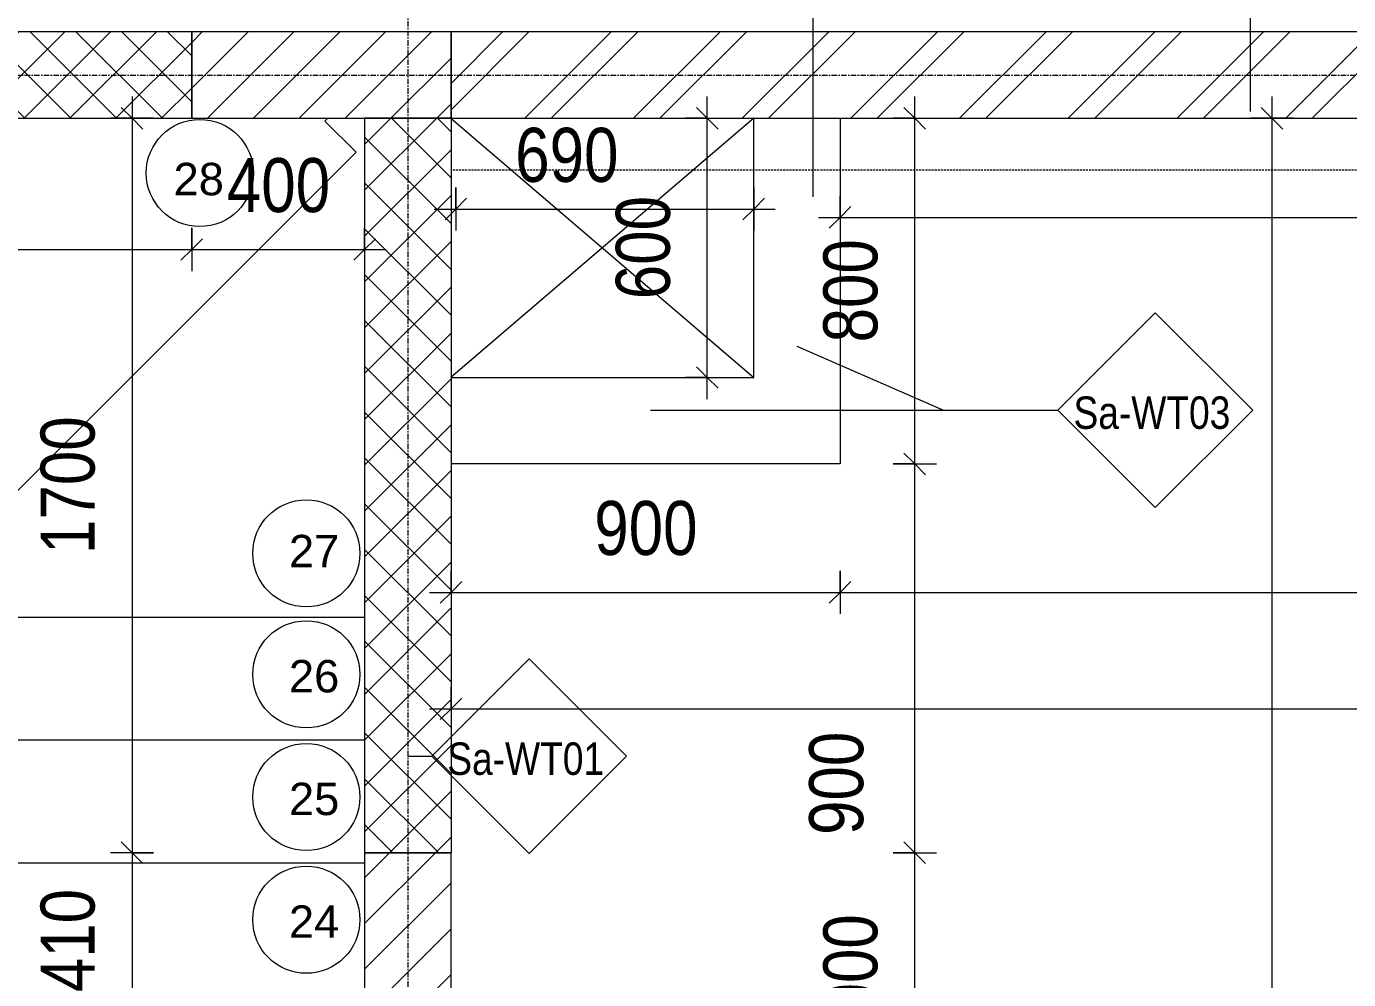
# Model space of a CAD drawing. Header units: millimetres. Extents: x -13951 to 24706, y -4881 to 8681.
# Drawn here: x 1861 to 4919, y 3786 to 5992 of the extents above; entities that cross this region are included whole.
import ezdxf

# ---------------------------------------------------------------- set-up
doc = ezdxf.new("R2010")
doc.units = ezdxf.units.MM
doc.linetypes.add('Grid Line', pattern=[22.225, 12.7, -3.175, 3.175, -3.175])
doc.linetypes.add('Hidden', pattern=[7.14375, 4.7625, -2.38125])
for name, color, linetype, lineweight in [('A-ANNO-DIMS', 211, 'Continuous', 9), ('A-ANNO-DIMS-50', 211, 'Continuous', 9), ('A-DETL-HDLN', 90, 'Hidden', 18), ('A-DETL-MBND', 5, 'Continuous', 18), ('A-DETL-THIN', 151, 'Continuous', 18), ('A-GENM', 13, 'Continuous', 18), ('A-WALL', 113, 'Continuous', 18), ('A-WALL-IDEN', 7, 'Continuous', 18), ('A-WALL-PATT', 111, 'Continuous', 18), ('G-ANNO-DIMS', 111, 'Continuous', 9), ('G-ANNO-TEXT', 231, 'Continuous', 9), ('S-COLS', 52, 'Continuous', 18), ('S-GRID', 1, 'Continuous', 9)]:
    doc.layers.add(name, color=color, linetype=linetype, lineweight=lineweight)
doc.styles.add('Arial Narrow', font='ARIALN.TTF', dxfattribs={"height": 75})
doc.styles.add('Arial Narrow_3', font='ARIALN.TTF', dxfattribs={"height": 125})
doc.styles.add('Arial_5', font='arial.ttf', dxfattribs={"height": 75})
doc.dimstyles.new('dimension_line', dxfattribs={"dimscale": 304.8, "dimtxt": 127.928872, "dimasz": 0.164042, "dimexe": 0.164042, "dimexo": 0.0625, "dimgap": 0.164042, "dimtad": 1, "dimdec": 0, "dimrnd": 10, "dimzin": 0, "dimdsep": 46, "dimtxsty": 'Arial Narrow_3', "dimblk1": 'OBLIQUE', "dimblk2": 'OBLIQUE', "dimsah": 1, "dimcen": 0.09, "dimdle": 0.164042, "dimazin": 0, "dimtfac": 1, "dimtdec": 4, "dimtix": 1, "dimtmove": 0, "dimatfit": 3, "dimfxl": 0.164042, "dimfxlon": 1, "dimtvp": 1, "dimtolj": 1, "dimtzin": 0, "dimarcsym": 2})
doc.dimstyles.new('dimension_line_1', dxfattribs={"dimscale": 304.8, "dimtxt": 127.928872, "dimasz": 0.164042, "dimexe": 0.164042, "dimexo": 0.0625, "dimgap": 0.164042, "dimtad": 1, "dimdec": 0, "dimrnd": 10, "dimzin": 0, "dimdsep": 46, "dimtxsty": 'Arial Narrow_3', "dimblk1": 'OBLIQUE', "dimblk2": 'OBLIQUE', "dimsah": 1, "dimcen": 0.09, "dimdle": 0.164042, "dimazin": 0, "dimtfac": 1, "dimtdec": 4, "dimtix": 1, "dimtmove": 2, "dimatfit": 3, "dimfxl": 0.164042, "dimfxlon": 1, "dimtvp": 1, "dimtolj": 1, "dimtzin": 0, "dimarcsym": 2})
doc.dimstyles.new('dimension_line_2', dxfattribs={"dimscale": 304.8, "dimtxt": 127.928872, "dimasz": 0.164042, "dimexe": 0.164042, "dimexo": 0.0625, "dimgap": 0.164042, "dimtad": 1, "dimdec": 0, "dimrnd": 10, "dimzin": 0, "dimdsep": 46, "dimtxsty": 'Arial Narrow_3', "dimblk1": 'OBLIQUE', "dimblk2": 'OBLIQUE', "dimsah": 1, "dimcen": 0.09, "dimdle": 0.164042, "dimazin": 0, "dimtfac": 1, "dimtdec": 4, "dimtix": 1, "dimtmove": 1, "dimatfit": 3, "dimfxl": 0.164042, "dimfxlon": 1, "dimtvp": 1, "dimtolj": 1, "dimtzin": 0, "dimarcsym": 2})
pattern_1 = [(45, (0, 0), (-53.033, 53.033), [])]
pattern_2 = [(45, (0, 0), (-53.033, 53.033), []), (135, (0, 0), (-53.033, -53.033), [])]

# ---------------------------------------------------------------- blocks, each defined once
blk = doc.blocks.new('SEQ-SV-C-STR_rvt-1-BLOCKWORK RF PLAN')
at = {"layer": 'S-COLS'}
h = blk.add_hatch(dxfattribs=at)
h.set_pattern_fill('FP_5', color=256, style=0, pattern_type=2)
h.set_pattern_definition(pattern_1)
h.paths.add_polyline_path([(2243.2, 5779.8), (2843.2, 5779.8), (2843.2, 5979.8), (2243.2, 5979.8)])
h = blk.add_hatch(dxfattribs=at)
h.set_pattern_fill('FP_5', color=256, style=0, pattern_type=2)
h.set_pattern_definition(pattern_1)
h.paths.add_polyline_path([(2243.2, 5779.8), (2843.2, 5779.8), (2843.2, 5979.8), (2243.2, 5979.8)])
h = blk.add_hatch(dxfattribs=at)
h.set_pattern_fill('FP_5', color=256, style=0, pattern_type=2)
h.set_pattern_definition(pattern_1)
h.paths.add_polyline_path([(2643.2, 3079.8), (2843.2, 3079.8), (2843.2, 4079.8), (2643.2, 4079.8), (2643.2, 3359)])
h = blk.add_hatch(dxfattribs=at)
h.set_pattern_fill('FP_5', color=256, style=0, pattern_type=2)
h.set_pattern_definition(pattern_1)
h.paths.add_polyline_path([(2643.2, 3079.8), (2843.2, 3079.8), (2843.2, 4079.8), (2643.2, 4079.8), (2643.2, 3359)])
at = {"layer": 'S-COLS', "color": 7}
for p, q in [((2243.2, 5979.8), (2243.2, 5779.8)), ((2843.2, 5979.8), (2243.2, 5979.8)), ((2843.2, 5779.8), (2843.2, 5979.8)), ((2243.2, 5779.8), (2843.2, 5779.8)), ((2843.2, 4079.8), (2643.2, 4079.8)), ((2643.2, 4079.8), (2643.2, 3079.8)), ((2843.2, 3079.8), (2843.2, 4079.8))]:
    blk.add_line(p, q, dxfattribs=at)
blk = doc.blocks.new('Generic Models 25 - Generic Models 25-2182778-BLOCKWORK RF PLAN')
at = {"layer": 'A-GENM'}
for p, q in [((2558.1, 5779.8), (2551.3, 5773)), ((2551.3, 5773), (2623.3, 5701.1)), ((2623.3, 5701.1), (1572, 4649.7)), ((1552.7, 4625.3), (2643.2, 4625.3)), ((2643.2, 4340.3), (1552.7, 4340.3)), ((2643.2, 4055.3), (1552.7, 4055.3))]:
    blk.add_line(p, q, dxfattribs=at)
blk = doc.blocks.new('M_Wall Tag1 - 12mm 2-498188-BLOCKWORK RF PLAN')
at = {"layer": 'A-WALL-IDEN', "lineweight": 9}
for p, q in [((-4.487, 0), (0.021, 4.507)), ((0.021, 4.507), (4.528, 0)), ((-4.487, 0), (0.021, -4.507)), ((0.021, -4.507), (4.528, 0))]:
    blk.add_line(p, q, dxfattribs=at)
blk = doc.blocks.new('DIMBLOCK49-BLOCKWORK RF PLAN')
at = {"layer": 'A-ANNO-DIMS-50', "transparency": 16777216}
for p, q in [((3435.8, 5129.8), (3435.8, 5829.8)), ((3435.8, 5779.8), (3410.8, 5804.8)), ((3385.8, 5779.8), (3485.8, 5779.8)), ((3435.8, 5779.8), (3385.8, 5779.8)), ((3435.8, 5779.8), (3460.8, 5754.8)), ((3435.8, 5179.8), (3410.8, 5204.8)), ((3385.8, 5179.8), (3485.8, 5179.8)), ((3435.8, 5179.8), (3385.8, 5179.8)), ((3435.8, 5179.8), (3460.8, 5154.8))]:
    blk.add_line(p, q, dxfattribs=at)
at = {"layer": 'A-ANNO-DIMS-50', "color": 0, "transparency": 16777216, "insert": (3224.3, 5361), "char_height": 125, "width": 285.099, "attachment_point": 1, "rotation": 90, "line_spacing_factor": 0.974696, "style": 'Arial Narrow_3'}
blk.add_mtext('600', dxfattribs=at)
blk = doc.blocks.new('_Oblique')
at = {"color": 0, "linetype": 'ByBlock', "lineweight": -2}
blk.add_line((-0.5, -0.5), (0.5, 0.5), dxfattribs=at)
blk = doc.blocks.new('DIMBLOCK54-BLOCKWORK RF PLAN')
at = {"layer": 'A-ANNO-DIMS-50', "transparency": 16777216}
for p, q in [((3915.8, 4079.8), (3890.8, 4104.8)), ((3865.8, 4079.8), (3965.8, 4079.8)), ((3915.8, 4079.8), (3865.8, 4079.8)), ((3915.8, 3079.8), (3915.8, 4079.8)), ((3915.8, 4079.8), (3940.8, 4054.8)), ((3915.8, 3079.8), (3890.8, 3104.8)), ((3865.8, 3079.8), (3965.8, 3079.8)), ((3915.8, 3079.8), (3865.8, 3079.8)), ((3915.8, 3079.8), (3940.8, 3054.8))]:
    blk.add_line(p, q, dxfattribs=at)
at = {"layer": 'A-ANNO-DIMS-50', "color": 0, "transparency": 16777216, "insert": (3704.3, 3618.9), "char_height": 125, "width": 380.132, "attachment_point": 1, "rotation": 90, "line_spacing_factor": 0.974696, "style": 'Arial Narrow_3'}
blk.add_mtext('1000', dxfattribs=at)
blk = doc.blocks.new('DIMBLOCK55-BLOCKWORK RF PLAN')
at = {"layer": 'A-ANNO-DIMS-50', "transparency": 16777216}
for p, q in [((3915.8, 4979.8), (3890.8, 5004.8)), ((3865.8, 4979.8), (3965.8, 4979.8)), ((3915.8, 4979.8), (3865.8, 4979.8)), ((3915.8, 4079.8), (3915.8, 4979.8)), ((3915.8, 4979.8), (3940.8, 4954.8)), ((3915.8, 4079.8), (3890.8, 4104.8)), ((3865.8, 4079.8), (3965.8, 4079.8)), ((3915.8, 4079.8), (3865.8, 4079.8)), ((3915.8, 4079.8), (3940.8, 4054.8))]:
    blk.add_line(p, q, dxfattribs=at)
at = {"layer": 'A-ANNO-DIMS-50', "color": 0, "transparency": 16777216, "insert": (3671.5, 4121), "char_height": 125, "width": 285.099, "attachment_point": 1, "rotation": 90, "line_spacing_factor": 0.974696, "style": 'Arial Narrow_3'}
blk.add_mtext('900', dxfattribs=at)
blk = doc.blocks.new('DIMBLOCK56-BLOCKWORK RF PLAN')
at = {"layer": 'A-ANNO-DIMS-50', "transparency": 16777216}
for p, q in [((3915.8, 4979.8), (3915.8, 5829.8)), ((3915.8, 5779.8), (3890.8, 5804.8)), ((3865.8, 5779.8), (3965.8, 5779.8)), ((3915.8, 5779.8), (3865.8, 5779.8)), ((3915.8, 5779.8), (3940.8, 5754.8)), ((3915.8, 4979.8), (3890.8, 5004.8)), ((3865.8, 4979.8), (3965.8, 4979.8)), ((3915.8, 4979.8), (3865.8, 4979.8)), ((3915.8, 4979.8), (3940.8, 4954.8))]:
    blk.add_line(p, q, dxfattribs=at)
at = {"layer": 'A-ANNO-DIMS-50', "color": 0, "transparency": 16777216, "insert": (3704.3, 5261), "char_height": 125, "width": 285.099, "attachment_point": 1, "rotation": 90, "line_spacing_factor": 0.974696, "style": 'Arial Narrow_3'}
blk.add_mtext('800', dxfattribs=at)
blk = doc.blocks.new('DIMBLOCK60-BLOCKWORK RF PLAN')
at = {"layer": 'A-ANNO-DIMS-50', "transparency": 16777216}
for p, q in [((-1256.8, 5526), (-1256.8, 5426)), ((-1256.8, 5476), (-1256.8, 5526)), ((2243.2, 5526), (2243.2, 5426)), ((2243.2, 5476), (2243.2, 5526)), ((-1256.8, 5476), (-1281.8, 5451)), ((-1256.8, 5476), (-1231.8, 5501)), ((-1256.8, 5476), (2243.2, 5476)), ((2243.2, 5476), (2218.2, 5451)), ((2243.2, 5476), (2268.2, 5501))]:
    blk.add_line(p, q, dxfattribs=at)
blk.add_ellipse((334.8, 5476), major_axis=(-158.4, 0), ratio=0.744652, start_param=1.570796, end_param=3.141593, dxfattribs=at)
at = {"layer": 'A-ANNO-DIMS-50', "color": 0, "transparency": 16777216, "insert": (334.8, 5418.1), "char_height": 125, "width": 380.132, "attachment_point": 1, "line_spacing_factor": 0.974696, "style": 'Arial Narrow_3'}
blk.add_mtext('3500', dxfattribs=at)
blk = doc.blocks.new('DIMBLOCK61-BLOCKWORK RF PLAN')
at = {"layer": 'A-ANNO-DIMS-50', "transparency": 16777216}
for p, q in [((2243.2, 5526), (2243.2, 5426)), ((2243.2, 5476), (2243.2, 5526)), ((2643.2, 5526), (2643.2, 5426)), ((2643.2, 5476), (2643.2, 5526)), ((2243.2, 5476), (2218.2, 5451)), ((2243.2, 5476), (2268.2, 5501)), ((2243.2, 5476), (2693.2, 5476)), ((2643.2, 5476), (2618.2, 5451)), ((2643.2, 5476), (2668.2, 5501))]:
    blk.add_line(p, q, dxfattribs=at)
at = {"layer": 'A-ANNO-DIMS-50', "color": 0, "transparency": 16777216, "insert": (2324.4, 5687.6), "char_height": 125, "width": 285.099, "attachment_point": 1, "line_spacing_factor": 0.974696, "style": 'Arial Narrow_3'}
blk.add_mtext('400', dxfattribs=at)
blk = doc.blocks.new('DIMBLOCK62-BLOCKWORK RF PLAN')
at = {"layer": 'A-ANNO-DIMS-50', "transparency": 16777216}
for p, q in [((2854.2, 5619.7), (2854.2, 5519.7)), ((2854.2, 5569.7), (2854.2, 5619.7)), ((3543.2, 5619.7), (3543.2, 5519.7)), ((3543.2, 5569.7), (3543.2, 5619.7)), ((2804.2, 5569.7), (3593.2, 5569.7)), ((2854.2, 5569.7), (2829.2, 5544.7)), ((2854.2, 5569.7), (2879.2, 5594.7)), ((3543.2, 5569.7), (3518.2, 5544.7)), ((3543.2, 5569.7), (3568.2, 5594.7))]:
    blk.add_line(p, q, dxfattribs=at)
at = {"layer": 'A-ANNO-DIMS-50', "color": 0, "transparency": 16777216, "insert": (2991.5, 5757.6), "char_height": 125, "width": 285.099, "attachment_point": 1, "line_spacing_factor": 0.974696, "style": 'Arial Narrow_3'}
blk.add_mtext('690', dxfattribs=at)
blk = doc.blocks.new('DIMBLOCK63-BLOCKWORK RF PLAN')
at = {"layer": 'A-ANNO-DIMS-50', "transparency": 16777216}
for p, q in [((2843.2, 4732.5), (2843.2, 4632.5)), ((2843.2, 4682.5), (2843.2, 4732.5)), ((3743.2, 4732.5), (3743.2, 4632.5)), ((3743.2, 4682.5), (3743.2, 4732.5)), ((2793.2, 4682.5), (3743.2, 4682.5)), ((2843.2, 4682.5), (2818.2, 4657.5)), ((2843.2, 4682.5), (2868.2, 4707.5)), ((3743.2, 4682.5), (3718.2, 4657.5)), ((3743.2, 4682.5), (3768.2, 4707.5))]:
    blk.add_line(p, q, dxfattribs=at)
at = {"layer": 'A-ANNO-DIMS-50', "color": 0, "transparency": 16777216, "insert": (3174.4, 4894), "char_height": 125, "width": 285.099, "attachment_point": 1, "line_spacing_factor": 0.974696, "style": 'Arial Narrow_3'}
blk.add_mtext('900', dxfattribs=at)
blk = doc.blocks.new('DIMBLOCK64-BLOCKWORK RF PLAN')
at = {"layer": 'A-ANNO-DIMS-50', "transparency": 16777216}
for p, q in [((3743.2, 4732.5), (3743.2, 4632.5)), ((3743.2, 4682.5), (3743.2, 4732.5)), ((9843.2, 4732.5), (9843.2, 4632.5)), ((9843.2, 4682.5), (9843.2, 4732.5)), ((3743.2, 4682.5), (3718.2, 4657.5)), ((3743.2, 4682.5), (3768.2, 4707.5)), ((3743.2, 4682.5), (9893.2, 4682.5)), ((9843.2, 4682.5), (9818.2, 4657.5)), ((9843.2, 4682.5), (9868.2, 4707.5))]:
    blk.add_line(p, q, dxfattribs=at)
at = {"layer": 'A-ANNO-DIMS-50', "color": 0, "transparency": 16777216, "insert": (6634.8, 4894), "char_height": 125, "width": 380.132, "attachment_point": 1, "line_spacing_factor": 0.974696, "style": 'Arial Narrow_3'}
blk.add_mtext('6100', dxfattribs=at)
blk = doc.blocks.new('DIMBLOCK112-BLOCKWORK RF PLAN')
at = {"layer": 'A-ANNO-DIMS-50', "transparency": 16777216}
for p, q in [((4742.2, 5829.8), (4742.2, -1870.2)), ((4742.2, 5779.8), (4717.2, 5804.8)), ((4792.2, 5779.8), (4692.2, 5779.8)), ((4742.2, 5779.8), (4767.2, 5754.8)), ((4742.2, 5779.8), (4792.2, 5779.8)), ((4742.2, -1820.2), (4717.2, -1795.2)), ((4792.2, -1820.2), (4692.2, -1820.2)), ((4742.2, -1820.2), (4767.2, -1845.2)), ((4742.2, -1820.2), (4792.2, -1820.2))]:
    blk.add_line(p, q, dxfattribs=at)
at = {"layer": 'A-ANNO-DIMS-50', "color": 0, "transparency": 16777216, "insert": (4530.7, 1648.8), "char_height": 125, "width": 380.132, "attachment_point": 1, "rotation": 90, "line_spacing_factor": 0.974696, "style": 'Arial Narrow_3'}
blk.add_mtext('7600', dxfattribs=at)
blk = doc.blocks.new('DIMBLOCK113-BLOCKWORK RF PLAN')
at = {"layer": 'A-ANNO-DIMS-50', "transparency": 16777216}
for p, q in [((3743.2, 5600.4), (3743.2, 5500.4)), ((3743.2, 5550.4), (3743.2, 5600.4)), ((9843.2, 5500.4), (9843.2, 5600.4)), ((3743.2, 5550.4), (3768.2, 5575.4)), ((9843.2, 5550.4), (9868.2, 5575.4)), ((3693.2, 5550.4), (9893.2, 5550.4)), ((3743.2, 5550.4), (3718.2, 5525.4)), ((9843.2, 5550.4), (9818.2, 5525.4)), ((9843.2, 5550.4), (9843.2, 5500.4))]:
    blk.add_line(p, q, dxfattribs=at)
at = {"layer": 'A-ANNO-DIMS-50', "color": 0, "transparency": 16777216, "insert": (6634.8, 5762), "char_height": 125, "width": 380.132, "attachment_point": 1, "line_spacing_factor": 0.974696, "style": 'Arial Narrow_3'}
blk.add_mtext('6100', dxfattribs=at)
blk = doc.blocks.new('DIMBLOCK121-BLOCKWORK RF PLAN')
at = {"layer": 'A-ANNO-DIMS-50', "transparency": 16777216}
for p, q in [((2843.2, 4462.8), (2843.2, 4362.8)), ((2843.2, 4412.8), (2843.2, 4462.8)), ((2843.2, 4412.8), (2868.2, 4437.8)), ((9843.2, 4462.8), (9843.2, 4362.8)), ((9843.2, 4412.8), (9843.2, 4462.8)), ((9843.2, 4412.8), (9868.2, 4437.8)), ((2793.2, 4412.8), (9893.2, 4412.8)), ((2843.2, 4412.8), (2818.2, 4387.8)), ((9843.2, 4412.8), (9818.2, 4387.8))]:
    blk.add_line(p, q, dxfattribs=at)
at = {"layer": 'A-ANNO-DIMS-50', "color": 0, "transparency": 16777216, "insert": (6184.8, 4624.3), "char_height": 125, "width": 380.132, "attachment_point": 1, "line_spacing_factor": 0.974696, "style": 'Arial Narrow_3'}
blk.add_mtext('7000', dxfattribs=at)
blk = doc.blocks.new('DIMBLOCK142-BLOCKWORK RF PLAN')
at = {"layer": 'A-ANNO-DIMS-50', "transparency": 16777216}
for p, q in [((2105.1, 5829.8), (2105.1, 4079.8)), ((2105.1, 5779.8), (2080.1, 5804.8)), ((2155.1, 5779.8), (2055.1, 5779.8)), ((2105.1, 5779.8), (2130.1, 5754.8)), ((2105.1, 5779.8), (2155.1, 5779.8)), ((2105.1, 4079.8), (2080.1, 4104.8)), ((2155.1, 4079.8), (2055.1, 4079.8)), ((2105.1, 4079.8), (2130.1, 4054.8)), ((2105.1, 4079.8), (2155.1, 4079.8))]:
    blk.add_line(p, q, dxfattribs=at)
at = {"layer": 'A-ANNO-DIMS-50', "color": 0, "transparency": 16777216, "insert": (1893.5, 4771.4), "char_height": 125, "width": 380.132, "attachment_point": 1, "rotation": 90, "line_spacing_factor": 0.974696, "style": 'Arial Narrow_3'}
blk.add_mtext('1700', dxfattribs=at)
blk = doc.blocks.new('DIMBLOCK143-BLOCKWORK RF PLAN')
at = {"layer": 'A-ANNO-DIMS-50', "transparency": 16777216}
for p, q in [((2105.1, 4079.8), (2080.1, 4104.8)), ((2155.1, 4079.8), (2055.1, 4079.8)), ((2105.1, 4079.8), (2105.1, 3621.7)), ((2105.1, 4079.8), (2130.1, 4054.8)), ((2105.1, 4079.8), (2155.1, 4079.8)), ((2155.1, 3671.7), (2055.1, 3671.7)), ((2105.1, 3671.7), (2080.1, 3696.7)), ((2105.1, 3671.7), (2130.1, 3646.7)), ((2105.1, 3671.7), (2155.1, 3671.7))]:
    blk.add_line(p, q, dxfattribs=at)
at = {"layer": 'A-ANNO-DIMS-50', "color": 0, "transparency": 16777216, "insert": (1893.5, 3757), "char_height": 125, "width": 285.099, "attachment_point": 1, "rotation": 90, "line_spacing_factor": 0.974696, "style": 'Arial Narrow_3'}
blk.add_mtext('410', dxfattribs=at)

msp = doc.modelspace()

# ---------------------------------------------------------------- hatches: boundary and pattern name
at = {"layer": 'A-WALL-PATT'}
h = msp.add_hatch(dxfattribs=at)
h.set_pattern_fill('FP_1', color=256, style=0, pattern_type=2)
h.set_pattern_definition(pattern_2)
h.paths.add_polyline_path([(2243.2, 5779.8), (2243.2, 5979.8), (-1256.8, 5979.8), (-1256.8, 5779.8), (1849.7, 5779.8)])
h = msp.add_hatch(dxfattribs=at)
h.set_pattern_fill('FP_2', color=256, style=0, pattern_type=2)
h.set_pattern_definition([(45, (0, 0), (-125.7236, 125.7236), []), (45, (0, 190.5), (-125.7236, 125.7236), [])])
h.paths.add_polyline_path([(9842, 5779.8), (10143.2, 5779.8), (10143.2, 5979.8), (2843.2, 5979.8), (2843.2, 5779.8), (7291.3, 5779.8)])
h = msp.add_hatch(dxfattribs=at)
h.set_pattern_fill('FP_1', color=256, style=0, pattern_type=2)
h.set_pattern_definition(pattern_2)
h.paths.add_polyline_path([(2843.2, 4079.8), (2843.2, 5779.8), (2643.2, 5779.8), (2643.2, 4079.8)])

# ---------------------------------------------------------------- linework, layer by layer
at = {"layer": 'A-DETL-HDLN'}
msp.add_line((9724.4, 5659.8), (2842.8, 5659.8), dxfattribs=at)
at = {"layer": 'A-DETL-MBND'}
for p, q in [((3543.6, 5779.8), (2842.8, 5179.8)), ((2842.8, 5779.8), (3543.2, 5179.8))]:
    msp.add_line(p, q, dxfattribs=at)
at = {"layer": 'A-DETL-THIN'}
for centre in [(2261.9, 5653.1), (2508.3, 4772.7), (2508.3, 4492.7), (2508.3, 4208.7), (2508.3, 3924.7)]:
    msp.add_circle(centre, 124, dxfattribs=at)
at = {"layer": 'A-WALL'}
for p, q in [((2243.2, 5979.8), (-1256.8, 5979.8)), ((2243.2, 5779.8), (2243.2, 5979.8)), ((10143.2, 5979.8), (2843.2, 5979.8)), ((2843.2, 5979.8), (2843.2, 4079.8)), ((-1256.8, 5779.8), (2243.2, 5779.8)), ((2843.2, 5779.8), (2643.2, 5779.8)), ((2643.2, 5779.8), (2643.2, 4079.8)), ((2843.2, 5779.8), (9842, 5779.8)), ((3543.2, 5179.8), (3543.2, 5779.8)), ((3743.2, 5779.8), (3743.2, 4979.8)), ((2843.2, 5179.8), (3543.2, 5179.8)), ((3743.2, 4979.8), (2843.2, 4979.8)), ((2643.2, 4079.8), (2843.2, 4079.8))]:
    msp.add_line(p, q, dxfattribs=at)
at = {"layer": 'A-WALL-IDEN', "lineweight": 9}
for p, q in [((3643.2, 5252), (3982.7, 5104.2)), ((3304.5, 5104.2), (4247, 5104.2)), ((3982.7, 5104.2), (4247, 5104.2)), ((2743.2, 4303.3), (2798.3, 4303.3))]:
    msp.add_line(p, q, dxfattribs=at)
at = {"layer": 'G-ANNO-DIMS'}
for p, q in [((3680.7, 5597.6), (3680.7, 6191.9)), ((4692.7, 5795.1), (4692.7, 6201.4))]:
    msp.add_line(p, q, dxfattribs=at)
at = {"layer": 'S-GRID', "linetype": 'Grid Line'}
for p, q in [((2743.6, -4231.5), (2743.6, 7845.7)), ((-13301, 5879.8), (14070.8, 5879.8))]:
    msp.add_line(p, q, dxfattribs=at)

# ---------------------------------------------------------------- block references
at = {"lineweight": 5}
msp.add_blockref('SEQ-SV-C-STR_rvt-1-BLOCKWORK RF PLAN', (0, 0), dxfattribs=at)
at = {"layer": 'A-GENM'}
msp.add_blockref('Generic Models 25 - Generic Models 25-2182778-BLOCKWORK RF PLAN', (0, 0), dxfattribs=at)
at = {"layer": 'A-WALL-IDEN', "lineweight": 9, "xscale": 49.99999999999998, "yscale": 49.99999999999998, "zscale": 49.99999999999998}
for p in [(4471.3, 5104.2), (3022.6, 4303.3)]:
    msp.add_blockref('M_Wall Tag1 - 12mm 2-498188-BLOCKWORK RF PLAN', p, dxfattribs=at)

# ---------------------------------------------------------------- texts
at = {"layer": 'A-WALL-IDEN', "lineweight": 9, "char_height": 75, "width": 452.953, "attachment_point": 1, "style": 'Arial Narrow'}
for s, insert in [('Sa-WT03', (4283.1, 5135.9)), ('Sa-WT01', (2834.4, 4335))]:
    msp.add_mtext(s, dxfattribs=dict(at, insert=insert))
at = {"layer": 'G-ANNO-TEXT', "color": 7, "char_height": 75, "width": 144.304, "attachment_point": 1, "style": 'Arial_5'}
for s, insert in [('28', (2201.1, 5676.6)), ('27', (2468, 4815.5)), ('26', (2468, 4525.9)), ('25', (2468, 4241.9)), ('24', (2468, 3957.9))]:
    msp.add_mtext(s, dxfattribs=dict(at, insert=insert))

# ---------------------------------------------------------------- dimensions: what is measured, and where the dimension line sits
at = {"layer": 'A-ANNO-DIMS'}
for base, p1, p2, override, picture, middle in [((2105.1, 4079.8), (2155.1, 5779.8), (2155.1, 4079.8), {"dimpost": '<>', "dimfxl": 1700}, 'DIMBLOCK142-BLOCKWORK RF PLAN', (1991.2, 4929.8)), ((3435.8, 5779.8), (3385.8, 5179.8), (3385.8, 5779.8), {"dimpost": '<>', "dimfxl": 600}, 'DIMBLOCK49-BLOCKWORK RF PLAN', (3322, 5479.8)), ((3915.8, 5779.8), (3865.8, 4979.8), (3865.8, 5779.8), {"dimpost": '<>', "dimfxl": 800}, 'DIMBLOCK56-BLOCKWORK RF PLAN', (3802, 5379.8)), ((2105.1, 3671.7), (2155.1, 4079.8), (2155.1, 3671.7), {"dimpost": '<>', "dimfxl": 408.113617}, 'DIMBLOCK143-BLOCKWORK RF PLAN', (1991.2, 3875.8))]:
    dim = msp.add_linear_dim(base=base, p1=p1, p2=p2, angle=90, dimstyle='dimension_line', override=override, dxfattribs=at)
    dim.commit()
    dim.dimension.update_dxf_attribs({"geometry": picture, "text_midpoint": middle})
for base, p1, p2, override, picture, middle in [((4742.2, -1820.2), (4792.2, 5779.8), (4792.2, -1820.2), {"dimpost": '<>', "dimfxl": 7600}, 'DIMBLOCK112-BLOCKWORK RF PLAN', (4614, 1838.8)), ((3915.8, 4979.8), (3865.8, 4079.8), (3865.8, 4979.8), {"dimpost": '<>', "dimfxl": 900}, 'DIMBLOCK55-BLOCKWORK RF PLAN', (3754.8, 4263.6)), ((3915.8, 4079.8), (3865.8, 3079.8), (3865.8, 4079.8), {"dimpost": '<>', "dimfxl": 1000}, 'DIMBLOCK54-BLOCKWORK RF PLAN', (3787.6, 3808.9))]:
    dim = msp.add_linear_dim(base=base, p1=p1, p2=p2, angle=90, dimstyle='dimension_line_1', override=override, dxfattribs=at)
    dim.commit()
    dim.dimension.update_dxf_attribs({"geometry": picture, "text_midpoint": middle, "dimtype": 160, "text_rotation": 90})
for base, p1, p2, dimstyle, override, picture, middle in [((3543.2, 5569.7), (2854.2, 5619.7), (3543.2, 5619.7), 'dimension_line_1', {"dimpost": '<>', "dimfxl": 688.977552}, 'DIMBLOCK62-BLOCKWORK RF PLAN', (3134.1, 5674.2)), ((2243.2, 5476), (-1256.8, 5526), (2243.2, 5526), 'dimension_line_2', {"dimpost": '<>', "dimfxl": 3500}, 'DIMBLOCK60-BLOCKWORK RF PLAN', (524.9, 5334.8))]:
    dim = msp.add_linear_dim(base=base, p1=p1, p2=p2, dimstyle=dimstyle, override=override, dxfattribs=at)
    dim.commit()
    dim.dimension.update_dxf_attribs({"geometry": picture, "text_midpoint": middle, "dimtype": 160})
for base, p1, p2, override, picture, middle in [((9843.2, 5550.4), (3743.2, 5600.4), (9843.2, 5500.4), {"dimpost": '<>', "dimfxl": 6100.842061}, 'DIMBLOCK113-BLOCKWORK RF PLAN', (6793.2, 5664.2)), ((2643.2, 5476), (2243.2, 5526), (2643.2, 5526), {"dimpost": '<>', "dimfxl": 400}, 'DIMBLOCK61-BLOCKWORK RF PLAN', (2443.2, 5589.9)), ((3743.2, 4682.5), (2843.2, 4732.5), (3743.2, 4732.5), {"dimpost": '<>', "dimfxl": 899.977552}, 'DIMBLOCK63-BLOCKWORK RF PLAN', (3293.2, 4796.3)), ((9843.2, 4682.5), (3743.2, 4732.5), (9843.2, 4732.5), {"dimpost": '<>', "dimfxl": 6100.022447}, 'DIMBLOCK64-BLOCKWORK RF PLAN', (6793.2, 4796.3)), ((9843.2, 4412.8), (2843.2, 4462.8), (9843.2, 4462.8), {"dimpost": '<>', "dimfxl": 6999.999999}, 'DIMBLOCK121-BLOCKWORK RF PLAN', (6343.2, 4526.6))]:
    dim = msp.add_linear_dim(base=base, p1=p1, p2=p2, dimstyle='dimension_line', override=override, dxfattribs=at)
    dim.commit()
    dim.dimension.update_dxf_attribs({"geometry": picture, "text_midpoint": middle})

doc.saveas('drawing.dxf')
